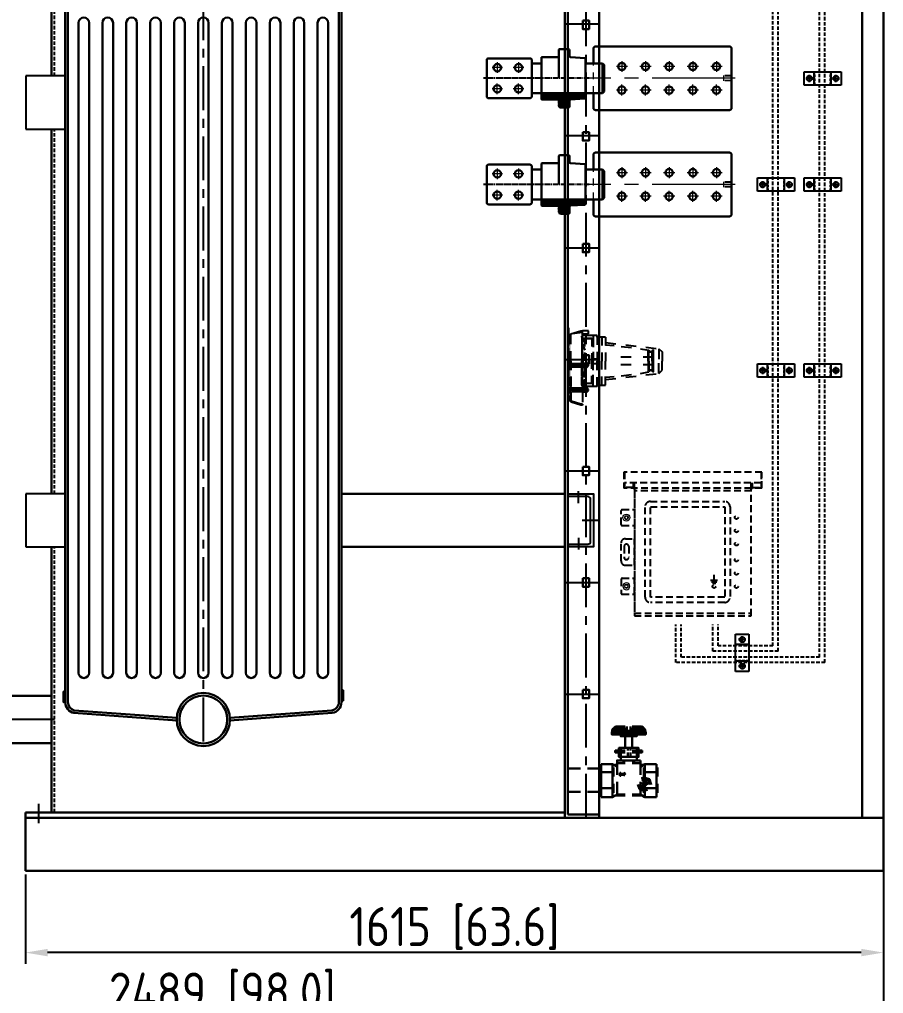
# Model space of a CAD drawing. Header units: millimetres. Extents: x 183355 to 194386, y -190559 to -183233.
# Drawn here: x 188390 to 190016, y -186230 to -184396 of the extents above; entities that cross this region are included whole.
import ezdxf

# ---------------------------------------------------------------- set-up
doc = ezdxf.new("R2010")
doc.units = ezdxf.units.MM
doc.header["$LTSCALE"] = 13
for name, pattern in [('CENTER', [50.8, 31.75, -6.35, 6.35, -6.35]), ('CENTER2', [1.125, 0.75, -0.125, 0.125, -0.125]), ('CENTERX2', [101.6, 63.5, -12.7, 12.7, -12.7]), ('DASHED', [0.75, 0.5, -0.25]), ('HIDDEN', [9.525, 6.35, -3.175]), ('点画线', [18, 12, -2, 2, -2]), ('虚线', [2, 1, -1])]:
    doc.linetypes.add(name, pattern=pattern)
for name, color, linetype in [('1', 4, 'Continuous'), ('3', 6, 'HIDDEN'), ('3中心线层', 1, 'CENTER'), ('4虚线层', 6, 'DASHED'), ('中心线', 1, 'CENTER2'), ('粗实线', 4, 'Continuous')]:
    doc.layers.add(name, color=color, linetype=linetype)
for name, color, linetype, lineweight in [('2细实线', 3, 'Continuous', 20), ('中心线层', 1, '点画线', 18), ('剖面线层', 4, 'Continuous', 18), ('实体', 7, 'Continuous', 20), ('标注、文本', 3, 'Continuous', 25), ('虚线层', 6, '虚线', 18)]:
    doc.layers.add(name, color=color, linetype=linetype, lineweight=lineweight)
doc.styles.get("Standard").update_dxf_attribs({"font": 'gbenor.shx', "bigfont": 'gbcbig.shx'})
doc.dimstyles.new('英寸 1-10', dxfattribs={"dimscale": 14, "dimtxt": 3.5, "dimasz": 2, "dimexe": 1.5, "dimexo": 0.5, "dimgap": 0.5, "dimtad": 1, "dimtoh": 1, "dimdec": 1, "dimdsep": 46, "dimtxsty": 'Standard', "dimcen": 2.5, "dimclrd": 3, "dimclre": 3, "dimclrt": 3, "dimadec": 0, "dimazin": 2, "dimtfac": 1, "dimtdec": 1, "dimtmove": 0, "dimatfit": 2, "dimfxl": 1, "dimarcsym": 0})

# ---------------------------------------------------------------- blocks, each defined once
blk = doc.blocks.new('A$C78C401C3')
at = {"layer": '剖面线层'}
h = blk.add_hatch(dxfattribs=at)
h.set_pattern_fill('无图案', color=256, angle=-45, style=0, pattern_type=0)
h.set_pattern_definition([(315, (-50.6011, 240.7014), (0.7071068, 0.7071068), [])])
edge = h.paths.add_edge_path(flags=0)
edge.add_line((108.7, 32), (132.8, 32))
edge.add_line((132.8, 32), (191.7, 32))
edge.add_line((191.7, 32), (191.7, 23.9))
edge.add_arc((189.7, 23.9), 2, -86.1859, 0, ccw=False)
edge.add_line((189.9, 21.9), (162.7, 20.1))
edge.add_arc((162.7, 19.1), 1, 93.8141, 180)
edge.add_line((161.7, 19.1), (161.7, 6))
edge.add_arc((160.7, 6), 1, -90, 0, ccw=False)
edge.add_line((160.7, 5), (142.7, 5))
edge.add_arc((142.7, 6), 1, 180, 270, ccw=False)
edge.add_line((141.7, 6), (141.7, 9.8))
edge.add_line((141.7, 9.8), (140.6, 10.4))
edge.add_line((140.6, 10.4), (141.7, 11.2))
edge.add_line((141.7, 11.2), (141.7, 12.5))
edge.add_line((141.7, 12.5), (140.6, 13.2))
edge.add_line((140.6, 13.2), (141.7, 13.9))
edge.add_line((141.7, 13.9), (141.7, 15))
edge.add_line((141.7, 15), (140.5, 15.9))
edge.add_line((140.5, 15.9), (141.7, 16.7))
edge.add_line((141.7, 16.7), (141.7, 18.6))
edge.add_line((141.7, 18.6), (141.7, 19))
edge.add_arc((140.7, 19), 1, 0, 90)
edge.add_line((140.7, 20), (109.7, 20))
edge.add_arc((109.7, 21), 1, 180, 270, ccw=False)
edge.add_line((108.7, 21), (108.7, 32))
at = {"layer": '中心线'}
for p, q in [((106.2, 60), (0, 60)), ((95.2, 60), (28.3, 60)), ((198.9, 60), (106.2, 60))]:
    blk.add_line(p, q, dxfattribs=at)
at = {"layer": '中心线层'}
for p, q in [((260.2, 92.5), (260.2, 71.9)), ((304.7, 92.5), (304.7, 71.9)), ((349.2, 92.5), (349.2, 71.9)), ((393.7, 92.5), (393.7, 71.9)), ((438.2, 92.5), (438.2, 71.9)), ((35.8, 80), (15.8, 80)), ((25.8, 90), (25.8, 70)), ((75.8, 80), (55.8, 80)), ((65.8, 90), (65.8, 70)), ((271, 82.2), (249.8, 82.2)), ((315.5, 82.2), (294.3, 82.2)), ((360, 82.2), (338.8, 82.2)), ((404.5, 82.2), (383.3, 82.2)), ((449, 82.2), (427.8, 82.2)), ((473.4, 60), (198.9, 60)), ((35.8, 40), (15.8, 40)), ((25.8, 30), (25.8, 50)), ((75.8, 40), (55.8, 40)), ((65.8, 30), (65.8, 50)), ((271, 37.8), (249.8, 37.8)), ((260.2, 27.4), (260.2, 48.1)), ((315.5, 37.8), (294.3, 37.8)), ((304.7, 27.4), (304.7, 48.1)), ((360, 37.7), (338.8, 37.7)), ((349.2, 27.4), (349.2, 48.1)), ((404.5, 37.7), (383.3, 37.7)), ((393.7, 27.4), (393.7, 48.1)), ((449, 37.7), (427.8, 37.7)), ((438.2, 27.4), (438.2, 48.1))]:
    blk.add_line(p, q, dxfattribs=at)
at = {"layer": '粗实线', "lineweight": 30}
for p, q in [((141.7, 60), (141.7, 114)), ((159.7, 115), (142.7, 115)), ((161.7, 101.9), (161.7, 113)), ((206.7, 88), (206.7, 116)), ((210.7, 120), (462.7, 120)), ((466.7, 116), (466.7, 4)), ((5.8, 26.5), (5.8, 93.5)), ((9.8, 97.5), (86.8, 97.5)), ((90.8, 93.5), (90.8, 26.5)), ((108.7, 21), (108.7, 99)), ((141.7, 100), (109.7, 100)), ((190.8, 98.1), (163.6, 99.9)), ((191.7, 23.9), (191.7, 97.1)), ((108.7, 88), (90.8, 88)), ((223.7, 88), (191.7, 88)), ((223.7, 88), (226.7, 85)), ((223.7, 88), (223.7, 32)), ((226.7, 35), (226.7, 85)), ((86.8, 22.5), (9.8, 22.5)), ((108.7, 32), (90.8, 32)), ((223.7, 32), (99.7, 32)), ((140.7, 20), (109.7, 20)), ((141.7, 18.6), (141.7, 19)), ((141.7, 16.7), (141.7, 18.6)), ((189.9, 21.9), (163.6, 20.1)), ((206.7, 4), (206.7, 32)), ((223.7, 32), (226.7, 35)), ((141.8, 16.7), (140.5, 15.9)), ((140.5, 15.9), (141.8, 15)), ((141.7, 13.9), (140.6, 13.2)), ((140.6, 13.2), (141.7, 12.5)), ((141.7, 11.2), (140.6, 10.4)), ((140.6, 10.4), (141.7, 9.8)), ((141.7, 13.9), (141.7, 15)), ((141.7, 11.2), (141.7, 12.5)), ((141.7, 8), (141.7, 9.8)), ((159.7, 5), (144.7, 5)), ((161.7, 7), (161.7, 18.1)), ((462.7, 0), (210.7, 0))]:
    blk.add_line(p, q, dxfattribs=at)
for centre in [(25.8, 80), (65.8, 80), (260.2, 82.2), (304.7, 82.2), (349.2, 82.2), (393.7, 82.2), (438.2, 82.2), (25.8, 40), (65.8, 40), (260.2, 37.8), (304.7, 37.8), (349.2, 37.7), (393.7, 37.7), (438.2, 37.7)]:
    blk.add_circle(centre, 7, dxfattribs=at)
for centre, radius, start, end in [((142.7, 114), 1, 90, 180), ((159.7, 113), 2, 360, 90), ((210.7, 116), 4, 90, 180), ((462.7, 116), 4, 0, 90), ((9.8, 93.5), 4, 90, 180), ((86.8, 93.5), 4, 0, 90), ((109.7, 99), 1, 90, 180), ((163.7, 101.9), 2, 180, 266.1859), ((190.7, 97.1), 1, 0, 86.1859), ((9.8, 26.5), 4, 180, 270), ((86.8, 26.5), 4, 270, 360), ((109.7, 21), 1, 180, 270), ((140.7, 19), 1, 0, 90), ((163.7, 18.1), 2, 93.8141, 180), ((189.7, 23.9), 2, 273.8141, 0), ((144.7, 8), 3, 180, 270), ((159.7, 7), 2, 270, 360), ((210.7, 4), 4, 180, 270), ((462.7, 4), 4, 270, 0)]:
    blk.add_arc(centre, radius, start, end, dxfattribs=at)
at = {"layer": '虚线层'}
for p, q in [((206.7, 32), (206.7, 88)), ((466.7, 65), (451.7, 65)), ((451.7, 65), (451.7, 54.9)), ((466.7, 64), (451.7, 64)), ((466.7, 55.9), (451.7, 55.9)), ((466.7, 54.9), (451.7, 54.9))]:
    blk.add_line(p, q, dxfattribs=at)
blk = doc.blocks.new('A$C4C206FB1')
at = {"layer": '标注、文本', "color": 4, "lineweight": 30}
for points in [[(58.5, 85.6), (56.4, 84.5), (54.2, 82.4)], [(58.5, 84.5), (56.4, 83.4), (55.3, 82.4)], [(58.5, 83.4), (57.4, 82.4), (56.4, 81.3)], [(68.3, 85.6), (65, 85.6), (61.8, 83.4), (60.7, 80.2)], [(65, 83.4), (63.9, 82.4), (62.9, 80.2)], [(67.2, 80.2), (67.2, 82.4), (67.2, 83.4), (66.1, 83.4)], [(69.4, 80.2), (68.3, 84.5), (68.3, 85.6)], [(78, 80.2), (79.1, 84.5), (80.2, 85.6)], [(78, 85.6), (88.9, 85.6)], [(81.3, 83.4), (80.2, 82.4)], [(86.7, 80.2), (85.6, 83.4), (82.4, 85.6)], [(84.5, 80.2), (83.4, 82.4), (82.4, 83.4)], [(93.2, 82.4), (91, 84.5), (88.9, 85.6)], [(92.1, 82.4), (91, 83.4), (88.9, 84.5)], [(91, 81.3), (89.9, 82.4), (88.9, 83.4)], [(69.4, 75.9), (53.1, 75.9), (53.1, 78)], [(69.4, 75.9), (53.1, 75.9), (53.1, 78), (60.7, 78)], [(58.5, 82.4), (57.4, 82.4), (56.4, 81.3)], [(65, 82.4), (63.9, 82.4), (62.9, 80.2)], [(62.9, 75.9), (62.9, 80.2), (62.9, 78)], [(62.9, 78), (84.5, 78)], [(67.2, 82.4), (66.1, 82.4)], [(67.2, 82.4), (67.2, 80.2)], [(94.3, 78), (94.3, 75.9), (78, 75.9)], [(86.7, 78), (94.3, 78), (94.3, 75.9), (78, 75.9)], [(80.2, 80.2), (81.3, 82.4)], [(84.5, 80.2), (83.4, 82.4), (82.4, 82.4)], [(84.5, 75.9), (84.5, 80.2), (84.5, 78)], [(91, 81.3), (89.9, 82.4), (88.9, 82.4)], [(61.8, 56.4), (61.8, 59.6), (85.6, 59.6), (85.6, 56.4)], [(69.4, 55.3), (57.4, 55.3), (57.4, 56.4), (69.4, 56.4)], [(69.4, 54.2), (57.4, 54.2), (57.4, 55.3), (69.4, 55.3)], [(85.6, 54.2), (85.6, 48.8), (61.8, 48.8), (61.8, 54.2)], [(89.9, 56.4), (89.9, 55.3), (78, 55.3)], [(78, 56.4), (89.9, 56.4)], [(89.9, 55.3), (89.9, 54.2), (78, 54.2)], [(78, 55.3), (89.9, 55.3)], [(39, 24.9), (39, 35.8)], [(40.1, 40.1), (40.1, 30.3), (40.1, 10.8), (40.1, 0)], [(54.2, 40.1), (54.2, 30.3), (54.2, 10.8), (54.2, 0)], [(69.4, 41.2), (59.6, 41.2), (59.6, 44.4), (69.4, 44.4)], [(59.6, 41.2), (59.6, 27.1)], [(87.8, 44.4), (87.8, 41.2), (78, 41.2)], [(78, 44.4), (87.8, 44.4)], [(87.8, 41.2), (87.8, 27.1)], [(107.3, 40.1), (107.3, 30.3), (93.2, 30.3)], [(93.2, 40.1), (93.2, 30.3), (93.2, 10.8), (93.2, 0)], [(107.3, 40.1), (107.3, 30.3), (107.3, 10.8), (107.3, 0)], [(108.4, 24.9), (108.4, 35.8)], [(0, 34.7), (15.2, 34.7)], [(23.8, 34.7), (39, 34.7)], [(62.9, 29.3), (63.9, 29.3), (63.9, 28.2)], [(62.9, 29.3), (62.9, 28.2)], [(62.9, 26), (63.9, 26), (63.9, 27.1)], [(67.2, 26), (67.2, 27.1), (63.9, 27.1)], [(67.2, 29.3), (69.4, 28.2), (67.2, 26)], [(67.2, 29.3), (67.2, 28.2)], [(100.8, 15.2), (98.6, 21.7), (92.1, 23.8), (88.9, 22.8)], [(55.3, 16.3), (55.3, 5.4)], [(59.6, 18.4), (59.6, 3.3)], [(84.5, 15.2), (86.7, 9.8), (92.1, 7.6), (96.5, 8.7)], [(85.6, 15.2), (87.8, 10.8), (92.1, 8.7), (95.4, 9.8)], [(87.8, 18.4), (87.8, 3.3), (93.2, 0)], [(87.8, 15.2), (88.9, 11.9), (92.1, 10.8), (94.3, 11.9)], [(99.7, 15.2), (97.5, 20.6), (92.1, 22.8), (88.9, 21.7)], [(97.5, 15.2), (95.4, 18.4), (92.1, 20.6), (89.9, 19.5)], [(92.1, 16.3), (92.1, 5.4)], [(99.7, 15.2), (99.7, 16.3)], [(100.8, 15.2), (100.8, 16.3)], [(0, 6.5), (15.2, 6.5)], [(23.8, 6.5), (39, 6.5)], [(56.4, 2.2), (69.4, 2.2)], [(58.5, 3.3), (69.4, 3.3)], [(78, 3.3), (87.8, 3.3)], [(78, 3.3), (88.9, 3.3)], [(78, 2.2), (91, 2.2)], [(107.3, 10.8), (93.2, 10.8)]]:
    blk.add_lwpolyline(points, dxfattribs=at)
for points in [[(83.4, 75.9), (83.4, 73.7), (63.9, 73.7), (63.9, 75.9)], [(78, 73.7), (78, 59.6), (69.4, 59.6), (69.4, 73.7)], [(83.4, 48.8), (83.4, 44.4), (63.9, 44.4), (63.9, 48.8)], [(94.3, 15.2), (94.3, 17.3), (92.1, 17.3), (91, 17.3), (89.9, 15.2), (91, 14.1), (92.1, 14.1), (94.3, 14.1)], [(93.2, 15.2), (93.2, 16.3), (92.1, 16.3), (92.1, 15.2)]]:
    blk.add_lwpolyline(points, close=True, dxfattribs=at)
for points in [[(58.5, 85.6), (58.5, 85.6), (69.4, 85.6), (69.4, 85.6)], [(58.5, 84.5), (58.5, 84.5), (63.9, 84.5), (63.9, 84.5)], [(58.5, 83.4), (58.5, 83.4), (61.8, 83.4), (61.8, 83.4)], [(65, 83.4), (65, 83.4), (66.1, 83.4), (66.1, 83.4)], [(71.5, 85.6), (71.5, 85.6), (71.5, 75.9), (71.5, 75.9)], [(75.9, 85.6), (75.9, 85.6), (75.9, 75.9), (75.9, 75.9)], [(79.1, 84.5), (79.1, 84.5), (79.1, 85.6), (79.1, 85.6)], [(82.4, 85.6), (82.4, 85.6), (80.2, 85.6), (80.2, 85.6)], [(82.4, 83.4), (82.4, 83.4), (81.3, 83.4), (81.3, 83.4)], [(88.9, 84.5), (88.9, 84.5), (83.4, 84.5), (83.4, 84.5)], [(88.9, 83.4), (88.9, 83.4), (85.6, 83.4), (85.6, 83.4)], [(53.1, 78), (53.1, 78), (54.2, 82.4), (54.2, 82.4)], [(53.1, 78), (53.1, 78), (55.3, 82.4), (55.3, 82.4)], [(55.3, 78), (55.3, 78), (56.4, 81.3), (56.4, 81.3)], [(55.3, 78), (55.3, 78), (56.4, 81.3), (56.4, 81.3)], [(60.7, 78), (60.7, 78), (55.3, 78), (55.3, 78)], [(56.4, 80.2), (56.4, 80.2), (60.7, 80.2), (60.7, 80.2)], [(58.5, 82.4), (58.5, 82.4), (61.8, 82.4), (61.8, 82.4)], [(60.7, 80.2), (60.7, 80.2), (60.7, 75.9), (60.7, 75.9)], [(60.7, 78), (60.7, 78), (62.9, 78), (62.9, 78)], [(62.9, 80.2), (62.9, 80.2), (84.5, 80.2), (84.5, 80.2)], [(84.5, 78), (84.5, 78), (62.9, 78), (62.9, 78)], [(65, 82.4), (65, 82.4), (66.1, 82.4), (66.1, 82.4)], [(80.2, 82.4), (80.2, 82.4), (80.2, 80.2), (80.2, 80.2)], [(82.4, 82.4), (82.4, 82.4), (81.3, 82.4), (81.3, 82.4)], [(88.9, 82.4), (88.9, 82.4), (85.6, 82.4), (85.6, 82.4)], [(86.7, 80.2), (86.7, 80.2), (91, 80.2), (91, 80.2)], [(91, 80.2), (91, 80.2), (86.7, 80.2), (86.7, 80.2)], [(86.7, 80.2), (86.7, 80.2), (86.7, 75.9), (86.7, 75.9)], [(94.3, 78), (94.3, 78), (86.7, 78), (86.7, 78)], [(86.7, 78), (86.7, 78), (92.1, 78), (92.1, 78)], [(92.1, 78), (92.1, 78), (91, 81.3), (91, 81.3)], [(92.1, 78), (92.1, 78), (91, 81.3), (91, 81.3)], [(94.3, 78), (94.3, 78), (92.1, 82.4), (92.1, 82.4)], [(94.3, 78), (94.3, 78), (93.2, 82.4), (93.2, 82.4)], [(94.3, 75.9), (94.3, 75.9), (94.3, 78), (94.3, 78)], [(63.9, 59.6), (63.9, 59.6), (63.9, 56.4), (63.9, 56.4)], [(72.6, 59.6), (72.6, 59.6), (72.6, 56.4), (72.6, 56.4)], [(75.9, 59.6), (75.9, 59.6), (75.9, 56.4), (75.9, 56.4)], [(83.4, 59.6), (83.4, 59.6), (83.4, 56.4), (83.4, 56.4)], [(63.9, 54.2), (63.9, 54.2), (63.9, 48.8), (63.9, 48.8)], [(72.6, 54.2), (72.6, 54.2), (72.6, 48.8), (72.6, 48.8)], [(75.9, 54.2), (75.9, 54.2), (75.9, 48.8), (75.9, 48.8)], [(83.4, 54.2), (83.4, 54.2), (83.4, 48.8), (83.4, 48.8)], [(40.1, 40.1), (40.1, 40.1), (46.6, 40.1), (46.6, 40.1)], [(40.1, 30.3), (40.1, 30.3), (40.1, 40.1), (40.1, 40.1)], [(46.6, 40.1), (46.6, 40.1), (54.2, 40.1), (54.2, 40.1)], [(54.2, 40.1), (54.2, 40.1), (59.6, 36.8), (59.6, 36.8)], [(55.3, 35.8), (55.3, 35.8), (55.3, 24.9), (55.3, 24.9)], [(56.4, 39), (56.4, 39), (59.6, 39), (59.6, 39)], [(58.5, 37.9), (58.5, 37.9), (59.6, 37.9), (59.6, 37.9)], [(67.2, 44.4), (67.2, 44.4), (67.2, 41.2), (67.2, 41.2)], [(68.3, 44.4), (68.3, 44.4), (68.3, 41.2), (68.3, 41.2)], [(79.1, 44.4), (79.1, 44.4), (79.1, 41.2), (79.1, 41.2)], [(80.2, 44.4), (80.2, 44.4), (80.2, 41.2), (80.2, 41.2)], [(93.2, 40.1), (93.2, 40.1), (87.8, 36.8), (87.8, 36.8)], [(87.8, 39), (87.8, 39), (91, 39), (91, 39)], [(87.8, 37.9), (87.8, 37.9), (88.9, 37.9), (88.9, 37.9)], [(92.1, 35.8), (92.1, 35.8), (92.1, 24.9), (92.1, 24.9)], [(107.3, 40.1), (107.3, 40.1), (93.2, 40.1), (93.2, 40.1)], [(40.1, 30.3), (40.1, 30.3), (46.6, 30.3), (46.6, 30.3)], [(46.6, 30.3), (46.6, 30.3), (54.2, 30.3), (54.2, 30.3)], [(62.9, 26), (62.9, 26), (62.9, 28.2), (62.9, 28.2)], [(63.9, 28.2), (63.9, 28.2), (67.2, 28.2), (67.2, 28.2)], [(39, 5.4), (39, 5.4), (39, 16.3), (39, 16.3)], [(97.5, 15.2), (97.5, 15.2), (97.5, 16.3), (97.5, 16.3)], [(108.4, 5.4), (108.4, 5.4), (108.4, 16.3), (108.4, 16.3)], [(40.1, 10.8), (40.1, 10.8), (46.6, 10.8), (46.6, 10.8)], [(46.6, 10.8), (46.6, 10.8), (54.2, 10.8), (54.2, 10.8)], [(54.2, 0), (54.2, 0), (59.6, 3.3), (59.6, 3.3)], [(59.6, 3.3), (59.6, 3.3), (69.4, 3.3), (69.4, 3.3)], [(45.5, 0), (45.5, 0), (40.1, 0), (40.1, 0)], [(54.2, 0), (54.2, 0), (45.5, 0), (45.5, 0)], [(93.2, 0), (93.2, 0), (107.3, 0), (107.3, 0)]]:
    blk.add_open_spline(points, degree=3, dxfattribs=at)
blk = doc.blocks.new('A$C732158F3')
at = {"layer": '4虚线层', "ltscale": 3}
h = blk.add_hatch(color=256, dxfattribs=at)
h.dxf.hatch_style = 2
h.paths.add_polyline_path([(7.3, 129.5), (7.3, 82.9), (11.6, 82.9)])
h = blk.add_hatch(color=256, dxfattribs=at)
h.dxf.hatch_style = 2
h.paths.add_polyline_path([(7.3, 129.5), (11.6, 129.5), (11.6, 82.9)])
h = blk.add_hatch(color=256, dxfattribs=at)
h.dxf.hatch_style = 2
h.paths.add_polyline_path([(7.3, 82.9), (7.3, 43.6), (11.6, 43.6)])
h = blk.add_hatch(color=256, dxfattribs=at)
h.dxf.hatch_style = 2
h.paths.add_polyline_path([(7.3, 82.9), (11.6, 82.9), (11.6, 43.6)])
h = blk.add_hatch(color=256, dxfattribs=at)
h.dxf.hatch_style = 2
h.paths.add_polyline_path([(7.3, 43.6), (7.3, 36.4), (11.6, 36.4)])
h = blk.add_hatch(color=256, dxfattribs=at)
h.dxf.hatch_style = 2
h.paths.add_polyline_path([(7.3, 43.6), (11.6, 43.6), (11.6, 36.4)])
for points in [[(7.3, 129.5), (7.3, 112)], [(11.6, 133.9), (30.6, 139.7), (33.5, 139.7)], [(11.6, 114.9), (11.6, 133.9)], [(61.1, 130.9), (53.8, 130.9), (34.9, 130.9), (32, 129.5), (32, 128), (32, 125.1), (34.9, 125.1)], [(33.5, 133.9), (45.1, 133.9), (45.1, 139.7), (33.5, 139.7)], [(33.5, 120.8), (33.5, 139.7)], [(77.1, 128), (61.1, 128), (61.1, 130.9)], [(61.1, 130.9), (61.1, 113.5)], [(5.8, 122.2), (5.8, 109.1)], [(7.3, 109.1), (7.3, 122.2)], [(53.8, 122.2), (53.8, 123.7), (50.9, 125.1), (33.5, 125.1)], [(53.8, 122.2), (53.8, 123.7), (50.9, 125.1), (33.5, 125.1)], [(37.8, 110.6), (37.8, 125.1)], [(50.9, 125.1), (50.9, 110.6)], [(50.9, 125.1), (50.9, 110.6)], [(53.8, 122.2), (53.8, 109.1)], [(53.8, 122.2), (53.8, 109.1)], [(75.7, 117.8), (77.1, 117.8)], [(77.1, 128), (77.1, 112)], [(5.8, 96), (5.8, 82.9)], [(7.3, 100.4), (7.3, 82.9)], [(32, 98.9), (32, 82.9)], [(33.5, 88.8), (33.5, 107.7)], [(37.8, 84.4), (37.8, 98.9)], [(50.9, 97.5), (50.9, 82.9)], [(50.9, 97.5), (50.9, 82.9)], [(53.8, 100.4), (53.8, 82.9)], [(53.8, 96), (53.8, 82.9)], [(53.8, 96), (53.8, 82.9)], [(61.1, 100.4), (61.1, 82.9)], [(69.8, 98.9), (69.8, 82.9)], [(77.1, 98.9), (77.1, 82.9)], [(142.6, 106.2), (158.6, 103.3)], [(152.8, 109.1), (177.5, 106.2)], [(158.6, 103.3), (160, 100.4), (161.5, 100.4), (163, 100.4), (164.4, 101.8)], [(165.9, 103.3), (164.4, 101.8)], [(167.3, 101.8), (167.3, 103.3), (165.9, 103.3)], [(177.5, 106.2), (183.3, 100.4), (183.3, 82.9)], [(5.8, 69.8), (5.8, 82.9)], [(7.3, 65.5), (7.3, 82.9)], [(11.6, 65.5), (11.6, 82.9)], [(11.6, 81.5), (11.6, 80), (13.1, 78.6), (33.5, 78.6)], [(11.6, 78.6), (11.6, 77.1), (13.1, 75.7)], [(11.6, 75.7), (11.6, 74.2), (13.1, 72.7)], [(32, 66.9), (32, 82.9)], [(33.5, 88.8), (33.5, 87.3), (34.9, 85.8)], [(42.2, 72.7), (42.2, 74.2), (42.2, 75.7), (39.3, 75.7), (33.5, 75.7)], [(33.5, 75.7), (33.5, 72.7)], [(34.9, 85.8), (39.3, 84.4), (42.2, 78.6)], [(45.1, 77.1), (43.6, 78.6), (42.2, 78.6)], [(42.2, 71.3), (43.6, 72.7), (45.1, 74.2)], [(50.9, 68.4), (50.9, 82.9)], [(53.8, 65.5), (53.8, 82.9)], [(53.8, 69.8), (53.8, 82.9)], [(61.1, 65.5), (61.1, 82.9)], [(69.8, 66.9), (69.8, 82.9)], [(77.1, 66.9), (77.1, 82.9)], [(125.1, 90.2), (97.5, 90.2)], [(125.1, 75.7), (97.5, 75.7)], [(167.3, 90.2), (138.2, 90.2)], [(167.3, 75.7), (138.2, 75.7)], [(165.9, 62.6), (167.3, 62.6), (167.3, 64), (167.3, 82.9)], [(177.5, 59.7), (183.3, 65.5), (183.3, 82.9)], [(7.3, 56.7), (7.3, 43.6)], [(13.1, 71.3), (11.6, 71.3), (11.6, 69.8)], [(37.8, 71.3), (37.8, 40.7), (33.5, 40.7), (36.4, 40.7)], [(50.9, 40.7), (33.5, 40.7), (33.5, 71.3)], [(50.9, 40.7), (50.9, 55.3)], [(53.8, 43.6), (53.8, 56.7)], [(142.6, 59.7), (158.6, 62.6)], [(152.8, 56.7), (177.5, 59.7)], [(164.4, 64), (163, 65.5), (161.5, 65.5), (160, 65.5), (158.6, 62.6)], [(165.9, 62.6), (164.4, 64)], [(165.9, 62.6), (165.9, 64)], [(7.3, 36.4), (7.3, 53.8)], [(11.6, 53.8), (11.6, 36.4)], [(53.8, 40.7), (34.9, 40.7), (32, 40.7), (32, 37.8)], [(32, 37.8), (32, 36.4), (34.9, 34.9)], [(33.5, 40.7), (33.5, 39.3), (34.9, 39.3)], [(34.9, 39.3), (39.3, 37.8), (42.2, 32)], [(50.9, 40.7), (53.8, 42.2), (53.8, 43.6)], [(61.1, 34.9), (61.1, 52.4)], [(69.8, 37.8), (69.8, 53.8)], [(77.1, 37.8), (77.1, 53.8)], [(11.6, 21.8), (11.6, 32)], [(11.6, 32), (11.6, 29.1), (13.1, 29.1)], [(11.6, 29.1), (11.6, 27.6), (13.1, 26.2)], [(13.1, 24.7), (11.6, 24.7), (11.6, 21.8), (11.6, 5.8)], [(42.2, 26.2), (42.2, 27.6), (39.3, 29.1), (33.5, 29.1)], [(61.1, 34.9), (53.8, 34.9), (34.9, 34.9)], [(45.1, 29.1), (43.6, 30.6), (42.2, 32)], [(42.2, 24.7), (43.6, 26.2), (45.1, 27.6)], [(11.6, 16), (8.7, 16), (8.7, 8.7), (11.6, 8.7)], [(33.5, 1.5), (30.6, 1.5), (11.6, 7.3)], [(33.5, 1.5), (33.5, 0), (30.6, 0), (11.6, 5.8)]]:
    blk.add_lwpolyline(points, dxfattribs=at)
blk.add_lwpolyline([(11.6, 34.9), (11.6, 32)], close=True, dxfattribs=at)
for points in [[(0, 145.5), (0, 145.5), (0, 120.8), (0, 120.8)], [(7.3, 145.5), (7.3, 145.5), (7.3, 120.8), (7.3, 120.8)], [(11.6, 129.5), (11.6, 129.5), (7.3, 129.5), (7.3, 129.5)], [(33.5, 136.8), (33.5, 136.8), (11.6, 133.9), (11.6, 133.9)], [(32, 128), (32, 128), (32, 129.5), (32, 129.5)], [(53.8, 130.9), (53.8, 130.9), (53.8, 113.5), (53.8, 113.5)], [(7.3, 122.2), (7.3, 122.2), (5.8, 122.2), (5.8, 122.2)], [(32, 128), (32, 128), (32, 112), (32, 112)], [(32, 112), (32, 112), (32, 82.9), (32, 82.9)], [(37.8, 117.8), (37.8, 117.8), (33.5, 125.1), (33.5, 125.1)], [(33.5, 114.9), (33.5, 114.9), (37.8, 103.3), (37.8, 103.3)], [(34.9, 125.1), (34.9, 125.1), (53.8, 125.1), (53.8, 125.1)], [(37.8, 120.8), (37.8, 120.8), (36.4, 125.1), (36.4, 125.1)], [(69.8, 128), (69.8, 128), (69.8, 112), (69.8, 112)], [(77.1, 117.8), (77.1, 117.8), (103.3, 114.9), (103.3, 114.9)], [(77.1, 113.5), (77.1, 113.5), (93.1, 112), (93.1, 112)], [(106.2, 110.6), (106.2, 110.6), (130.9, 107.7), (130.9, 107.7)], [(114.9, 113.5), (114.9, 113.5), (139.7, 110.6), (139.7, 110.6)], [(0, 107.7), (0, 107.7), (0, 82.9), (0, 82.9)], [(7.3, 107.7), (7.3, 107.7), (7.3, 82.9), (7.3, 82.9)], [(7.3, 82.9), (7.3, 82.9), (7.3, 96), (7.3, 96)], [(11.6, 82.9), (11.6, 82.9), (11.6, 101.8), (11.6, 101.8)], [(157.1, 82.9), (157.1, 82.9), (157.1, 104.8), (157.1, 104.8)], [(158.6, 82.9), (158.6, 82.9), (158.6, 103.3), (158.6, 103.3)], [(164.4, 82.9), (164.4, 82.9), (164.4, 101.8), (164.4, 101.8)], [(167.3, 82.9), (167.3, 82.9), (167.3, 101.8), (167.3, 101.8)], [(177.5, 106.2), (177.5, 106.2), (177.5, 82.9), (177.5, 82.9)], [(7.3, 82.9), (7.3, 82.9), (7.3, 69.8), (7.3, 69.8)], [(11.6, 82.9), (11.6, 82.9), (11.6, 65.5), (11.6, 65.5)], [(33.5, 75.7), (33.5, 75.7), (13.1, 75.7), (13.1, 75.7)], [(32, 55.3), (32, 55.3), (32, 82.9), (32, 82.9)], [(42.2, 78.6), (42.2, 78.6), (33.5, 78.6), (33.5, 78.6)], [(33.5, 75.7), (33.5, 75.7), (33.5, 72.7), (33.5, 72.7)], [(45.1, 74.2), (45.1, 74.2), (45.1, 77.1), (45.1, 77.1)], [(53.8, 87.3), (53.8, 87.3), (61.1, 87.3), (61.1, 87.3)], [(53.8, 78.6), (53.8, 78.6), (61.1, 78.6), (61.1, 78.6)], [(157.1, 82.9), (157.1, 82.9), (157.1, 62.6), (157.1, 62.6)], [(158.6, 82.9), (158.6, 82.9), (158.6, 62.6), (158.6, 62.6)], [(164.4, 82.9), (164.4, 82.9), (164.4, 64), (164.4, 64)], [(177.5, 59.7), (177.5, 59.7), (177.5, 82.9), (177.5, 82.9)], [(0, 71.3), (0, 71.3), (0, 46.6), (0, 46.6)], [(5.8, 43.6), (5.8, 43.6), (5.8, 56.7), (5.8, 56.7)], [(7.3, 71.3), (7.3, 71.3), (7.3, 46.6), (7.3, 46.6)], [(33.5, 72.7), (33.5, 72.7), (13.1, 72.7), (13.1, 72.7)], [(33.5, 71.3), (33.5, 71.3), (13.1, 71.3), (13.1, 71.3)], [(33.5, 72.7), (33.5, 72.7), (42.2, 72.7), (42.2, 72.7)], [(33.5, 71.3), (33.5, 71.3), (42.2, 71.3), (42.2, 71.3)], [(33.5, 71.3), (33.5, 71.3), (33.5, 40.7), (33.5, 40.7)], [(33.5, 50.9), (33.5, 50.9), (37.8, 62.6), (37.8, 62.6)], [(37.8, 56.7), (37.8, 56.7), (37.8, 58.2), (37.8, 58.2)], [(106.2, 55.3), (106.2, 55.3), (130.9, 58.2), (130.9, 58.2)], [(114.9, 52.4), (114.9, 52.4), (139.7, 55.3), (139.7, 55.3)], [(7.3, 43.6), (7.3, 43.6), (5.8, 43.6), (5.8, 43.6)], [(11.6, 34.9), (11.6, 34.9), (11.6, 52.4), (11.6, 52.4)], [(32, 37.8), (32, 37.8), (32, 53.8), (32, 53.8)], [(37.8, 48), (37.8, 48), (33.5, 40.7), (33.5, 40.7)], [(37.8, 45.1), (37.8, 45.1), (36.4, 40.7), (36.4, 40.7)], [(53.8, 34.9), (53.8, 34.9), (53.8, 52.4), (53.8, 52.4)], [(61.1, 37.8), (61.1, 37.8), (77.1, 37.8), (77.1, 37.8)], [(77.1, 52.4), (77.1, 52.4), (93.1, 53.8), (93.1, 53.8)], [(77.1, 48), (77.1, 48), (103.3, 50.9), (103.3, 50.9)], [(0, 33.5), (0, 33.5), (0, 8.7), (0, 8.7)], [(11.6, 36.4), (11.6, 36.4), (7.3, 36.4), (7.3, 36.4)], [(7.3, 33.5), (7.3, 33.5), (7.3, 8.7), (7.3, 8.7)], [(11.6, 32), (11.6, 32), (13.1, 32), (13.1, 32)], [(33.5, 32), (33.5, 32), (13.1, 32), (13.1, 32)], [(33.5, 29.1), (33.5, 29.1), (13.1, 29.1), (13.1, 29.1)], [(33.5, 26.2), (33.5, 26.2), (13.1, 26.2), (13.1, 26.2)], [(33.5, 24.7), (33.5, 24.7), (13.1, 24.7), (13.1, 24.7)], [(42.2, 32), (42.2, 32), (33.5, 32), (33.5, 32)], [(33.5, 29.1), (33.5, 29.1), (33.5, 26.2), (33.5, 26.2)], [(33.5, 26.2), (33.5, 26.2), (42.2, 26.2), (42.2, 26.2)], [(33.5, 24.7), (33.5, 24.7), (42.2, 24.7), (42.2, 24.7)], [(33.5, 24.7), (33.5, 24.7), (33.5, 0), (33.5, 0)], [(45.1, 27.6), (45.1, 27.6), (45.1, 29.1), (45.1, 29.1)]]:
    blk.add_open_spline(points, degree=3, dxfattribs=at)
blk = doc.blocks.new('A$C29675728')
at = {"layer": '1', "color": 1, "linetype": 'CENTERX2', "lineweight": -3, "ltscale": 0.1}
for p, q in [((20, 87.8), (20, 110.3)), ((59.4, 55.2), (27.1, 55.2)), ((20, 22.6), (20, 0))]:
    blk.add_line(p, q, dxfattribs=at)
at = {"layer": '1'}
blk.add_lwpolyline([(0, 105.2), (0, 104.9, 0.414214), (5, 99.9), (37.7, 99.9, -0.414214), (42.7, 94.9), (42.7, 15.5, -0.414214), (37.7, 10.5), (5, 10.5, 0.414214), (0, 5.5), (0, 5.2), (48, 5.2), (48, 105.2)], format="xyb", close=True, dxfattribs=at)
blk = doc.blocks.new('A$C7FBB5A69')
at = {"layer": '1'}
for p, q in [((0, 0), (0, 70)), ((0, 70), (25, 70)), ((25, 70), (25, 0)), ((25, 51), (0, 51)), ((25, 19), (0, 19)), ((25, 0), (0, 0))]:
    blk.add_line(p, q, dxfattribs=at)
for centre in [(12.5, 60), (12.5, 10)]:
    blk.add_circle(centre, 5, dxfattribs=at)
at = {"layer": '3', "ltscale": 0.06}
for p, q in [((25, 50), (0, 50)), ((25, 20), (0, 20))]:
    blk.add_line(p, q, dxfattribs=at)
at = {"layer": '3中心线层'}
for p, q in [((19.3, 60), (5.7, 60)), ((12.5, 53.6), (12.5, 66.4)), ((19.3, 10), (5.7, 10)), ((12.5, 16.4), (12.5, 3.6))]:
    blk.add_line(p, q, dxfattribs=at)
blk = doc.blocks.new('*D89')
at = {"layer": '2细实线', "color": 3, "linetype": 'ByBlock', "lineweight": -2}
for p, q in [((188401.5, -186006), (188401.5, -186173.9)), ((190016.5, -186006), (190016.5, -186173.9)), ((189974.5, -186152.9), (188443.5, -186152.9))]:
    blk.add_line(p, q, dxfattribs=at)
at = {"layer": '2细实线', "color": 3, "linetype": 'ByBlock'}
for points in [[(188443.5, -186145.9), (188443.5, -186159.9), (188401.5, -186152.9)], [(189974.5, -186145.9), (189974.5, -186159.9), (190016.5, -186152.9)]]:
    blk.add_solid(points, dxfattribs=at)
at = {"layer": 'Defpoints', "color": 0, "linetype": 'ByBlock'}
for p in [(188401.5, -185999), (190016.5, -185999), (188401.5, -186152.9)]:
    blk.add_point(p, dxfattribs=at)
at = {"layer": '2细实线', "color": 3, "linetype": 'ByBlock', "insert": (189209, -186107.6), "char_height": 73.5, "attachment_point": 5}
blk.add_mtext('1615 [63.6]', dxfattribs=at)
blk = doc.blocks.new('*D107')
at = {"layer": '2细实线', "color": 3, "linetype": 'ByBlock', "lineweight": -2}
for p, q in [((187527.5, -185743.8), (187527.5, -186297.1)), ((190016.5, -185969.3), (190016.5, -186297.1)), ((189974.5, -186276.1), (187569.5, -186276.1))]:
    blk.add_line(p, q, dxfattribs=at)
at = {"layer": '2细实线', "color": 3, "linetype": 'ByBlock'}
for points in [[(187569.5, -186269.1), (187569.5, -186283.1), (187527.5, -186276.1)], [(189974.5, -186269.1), (189974.5, -186283.1), (190016.5, -186276.1)]]:
    blk.add_solid(points, dxfattribs=at)
at = {"layer": 'Defpoints', "color": 0, "linetype": 'ByBlock'}
for p in [(187527.5, -185736.8), (190016.5, -185962.3), (187527.5, -186276.1)]:
    blk.add_point(p, dxfattribs=at)
at = {"layer": '2细实线', "color": 3, "linetype": 'ByBlock', "insert": (188772, -186230.9), "char_height": 73.5, "attachment_point": 5}
blk.add_mtext('2489 [98.0]', dxfattribs=at)
blk = doc.blocks.new('A$C1F2818B8')
at = {"layer": '实体', "color": 7, "linetype": 'Continuous'}
blk.add_lwpolyline([(4.8, 9.5), (3, 6.5), (4.8, 3.5), (8.2, 3.5), (10, 6.5), (8.2, 9.5)], close=True, dxfattribs=at)
for radius in [6.5, 3.46]:
    blk.add_circle((6.5, 6.5), radius, dxfattribs=at)

msp = doc.modelspace()

# ---------------------------------------------------------------- linework, layer by layer
at = {"layer": '1', "color": 1, "linetype": 'CENTERX2', "lineweight": -3, "ltscale": 0.1}
for p, q in [((189457.072, -185898.969), (189457.072, -183928.971)), ((189457.072, -185898.969), (189457.072, -183928.971)), ((188736.491, -185755.254), (188736.491, -184191.736)), ((189416.491, -184403.973), (189481.491, -184403.973)), ((189416.491, -184613.973), (189481.491, -184613.973)), ((189416.491, -184825.973), (189481.491, -184825.973)), ((189416.491, -185035.973), (189481.491, -185035.973)), ((189416.491, -185245.973), (189481.491, -185245.973)), ((189416.491, -185455.973), (189481.491, -185455.973)), ((189416.491, -185665.973), (189481.491, -185665.973)), ((188456.491, -185713.969), (187527.491, -185713.969)), ((188426.491, -185872.74), (188426.491, -185909.411)), ((188426.491, -185872.74), (188426.491, -185909.411)), ((188426.491, -185872.74), (188426.491, -185909.411)), ((188426.491, -185872.74), (188426.491, -185909.411))]:
    msp.add_line(p, q, dxfattribs=at)
at = {"layer": '1'}
for p, q in [((188476.491, -184502.13), (188402.491, -184502.13)), ((188402.491, -184502.13), (188402.491, -184602.13)), ((188402.491, -184602.13), (188476.491, -184602.13)), ((188476.491, -185288.969), (188402.491, -185288.969)), ((188402.491, -185288.969), (188402.491, -185388.969)), ((188450.491, -185289.269), (188450.491, -185288.969)), ((188402.491, -185388.969), (188476.491, -185388.969))]:
    msp.add_line(p, q, dxfattribs=at)
at = {"layer": '4虚线层'}
for p, q in [((188456.491, -184502.13), (188456.491, -183993.969)), ((189906.162, -185606.548), (189906.162, -184148.969)), ((189896.162, -185596.548), (189896.162, -184158.969)), ((189416.491, -184188.969), (189416.491, -185888.969)), ((189416.491, -184188.969), (189416.491, -185890.969)), ((189416.491, -184278.969), (189416.491, -185890.969)), ((189416.491, -184308.969), (189416.491, -185890.969)), ((189808.397, -185575.269), (189808.397, -184308.969)), ((189818.397, -185585.269), (189818.397, -184298.969)), ((188456.491, -185288.969), (188456.491, -184602.13)), ((188456.491, -185888.969), (188456.491, -185388.969)), ((189625.49, -185606.548), (189625.49, -185534.99)), ((189635.49, -185596.548), (189635.49, -185534.99)), ((189695.481, -185585.269), (189695.481, -185534.99)), ((189705.481, -185575.269), (189705.481, -185534.99)), ((189808.397, -185575.269), (189705.481, -185575.269)), ((189896.162, -185596.548), (189635.49, -185596.548)), ((189818.397, -185585.269), (189695.481, -185585.269)), ((189906.162, -185606.548), (189625.49, -185606.548)), ((189311.491, -185888.969), (188401.491, -185888.969))]:
    msp.add_line(p, q, dxfattribs=at)
at = {"layer": '4虚线层', "ltscale": 2}
for p, q in [((189787.692, -185248.445), (189527.692, -185248.445)), ((189527.692, -185248.445), (189527.692, -185278.445)), ((189529.192, -185248.445), (189529.192, -185276.445)), ((189786.192, -185248.445), (189786.192, -185276.445)), ((189787.692, -185278.445), (189787.692, -185248.445)), ((189786.192, -185268.445), (189529.192, -185268.445)), ((189545.692, -185276.445), (189545.692, -185268.445)), ((189547.192, -185276.445), (189547.192, -185268.445)), ((189547.692, -185278.445), (189547.692, -185268.445)), ((189767.692, -185278.445), (189767.692, -185268.445)), ((189768.192, -185276.445), (189768.192, -185268.445)), ((189769.692, -185276.445), (189769.692, -185268.445)), ((189787.692, -185278.445), (189527.692, -185278.445)), ((189545.192, -185276.945), (189529.692, -185276.945)), ((189547.692, -185278.445), (189547.692, -185518.445)), ((189767.692, -185283.445), (189547.692, -185283.445)), ((189547.692, -185283.445), (189547.692, -185518.445)), ((189767.692, -185518.445), (189767.692, -185278.445)), ((189767.692, -185518.445), (189767.692, -185283.445)), ((189770.192, -185276.945), (189785.692, -185276.945)), ((189577.692, -185303.445), (189717.692, -185303.445)), ((189522.692, -185346.823), (189522.692, -185320.823)), ((189524.692, -185318.823), (189547.692, -185318.823)), ((189567.692, -185483.445), (189567.692, -185313.445)), ((189577.692, -185313.445), (189717.692, -185313.445)), ((189577.692, -185483.445), (189577.692, -185313.445)), ((189717.692, -185313.445), (189717.692, -185483.445)), ((189727.692, -185313.445), (189727.692, -185483.445)), ((189524.692, -185348.823), (189547.692, -185348.823)), ((189530.692, -185373.445), (189547.692, -185373.445)), ((189547.692, -185363.823), (189547.692, -185393.823)), ((189547.692, -185423.445), (189547.692, -185373.445)), ((189522.692, -185415.445), (189522.692, -185381.445)), ((189528.192, -185388.445), (189528.192, -185408.445)), ((189537.192, -185388.445), (189537.192, -185408.445)), ((189530.692, -185423.445), (189547.692, -185423.445)), ((189522.692, -185450.068), (189522.692, -185476.068)), ((189524.692, -185448.068), (189547.692, -185448.068)), ((189547.692, -185478.068), (189547.692, -185448.068)), ((189690.911, -185451.492), (189704.911, -185451.492)), ((189697.911, -185451.492), (189697.911, -185441.235)), ((189692.911, -185454.492), (189702.911, -185454.492)), ((189694.911, -185457.492), (189700.911, -185457.492)), ((189524.692, -185478.068), (189547.692, -185478.068)), ((189717.692, -185483.445), (189577.692, -185483.445)), ((189717.692, -185493.445), (189577.692, -185493.445)), ((189547.692, -185513.445), (189767.692, -185513.445)), ((189547.692, -185518.445), (189767.692, -185518.445))]:
    msp.add_line(p, q, dxfattribs=at)
for centre, radius in [((189739.692, -185333.445), 3.1), ((189739.692, -185358.445), 3.1), ((189739.692, -185383.445), 3.1), ((189739.692, -185413.445), 3.1), ((189739.692, -185438.445), 3.1), ((189697.692, -185463.445), 3), ((189739.692, -185463.445), 3.1)]:
    msp.add_circle(centre, radius, dxfattribs=at)
for centre, radius, start, end in [((189529.692, -185276.445), 0.5, 180, 270), ((189545.192, -185276.445), 0.5, 270, 0), ((189545.192, -185276.445), 2, 270, 0), ((189770.192, -185276.445), 2, 180, 270), ((189770.192, -185276.445), 0.5, 180, 270), ((189785.692, -185276.445), 0.5, 270, 0), ((189577.692, -185313.445), 10, 90, 180), ((189717.692, -185313.445), 10, 0, 90), ((189524.692, -185320.823), 2, 90, 180), ((189524.692, -185346.823), 2, 180, 270), ((189530.692, -185381.445), 8, 90, 180), ((189532.692, -185388.445), 4.5, 0, 180), ((189530.692, -185415.445), 8, 180, 270), ((189532.692, -185408.445), 4.5, 180, 0), ((189524.692, -185450.068), 2, 90, 180), ((189524.692, -185476.068), 2, 180, 270), ((189577.692, -185483.445), 10, 180, 270), ((189717.692, -185483.445), 10, 270, 0)]:
    msp.add_arc(centre, radius, start, end, dxfattribs=at)
at = {"layer": '标注、文本', "color": 4, "lineweight": 30}
for p, q in [((190016.491, -183898.971), (190016.491, -185998.969)), ((189416.491, -183928.971), (189416.491, -185898.969)), ((188476.491, -184346.539), (188476.491, -185681.398)), ((188481.491, -184346.539), (188481.491, -185681.398)), ((188991.491, -184346.539), (188991.491, -185681.398)), ((188996.491, -184346.539), (188996.491, -185681.398)), ((188501.491, -184402.068), (188501.491, -185625.87)), ((188521.491, -184402.068), (188521.491, -185625.87)), ((188546.491, -184402.068), (188546.491, -185625.87)), ((188566.491, -184402.068), (188566.491, -185625.87)), ((188591.491, -184402.068), (188591.491, -185625.87)), ((188611.491, -184402.068), (188611.491, -185625.87)), ((188636.491, -184402.068), (188636.491, -185625.87)), ((188656.491, -184402.068), (188656.491, -185625.87)), ((188681.491, -184402.068), (188681.491, -185625.87)), ((188701.491, -184402.068), (188701.491, -185625.87)), ((188726.491, -184402.068), (188726.491, -185625.87)), ((188746.491, -184402.068), (188746.491, -185625.87)), ((188771.491, -184402.068), (188771.491, -185625.87)), ((188791.491, -184402.068), (188791.491, -185625.87)), ((188816.491, -184402.068), (188816.491, -185625.87)), ((188836.491, -184402.068), (188836.491, -185625.87)), ((188861.491, -184402.068), (188861.491, -185625.87)), ((188881.491, -184402.068), (188881.491, -185625.87)), ((188906.491, -184402.068), (188906.491, -185625.87)), ((188926.491, -184402.068), (188926.491, -185625.87)), ((188951.491, -184402.068), (188951.491, -185625.87)), ((188971.491, -184402.068), (188971.491, -185625.87)), ((189416.491, -185288.969), (188996.491, -185288.969)), ((189416.491, -185388.969), (188996.491, -185388.969)), ((188492.711, -185701.69), (188686.524, -185715.79)), ((188493.587, -185696.747), (188686.595, -185710.748)), ((188978.462, -185696.814), (188786.387, -185710.748)), ((188979.102, -185701.711), (188786.458, -185715.799)), ((189416.491, -185888.969), (188401.491, -185888.969)), ((188401.491, -185898.969), (188401.491, -185888.969)), ((189416.491, -185898.969), (188401.491, -185898.969)), ((188401.491, -185998.969), (188401.491, -185898.969)), ((189481.491, -185898.969), (190016.5, -185898.969)), ((190016.491, -185998.969), (188401.491, -185998.969))]:
    msp.add_line(p, q, dxfattribs=at)
for points in [[(188476.491, -185681.43), (188473.491, -185681.43), (188473.491, -185661.43), (188476.491, -185661.43)], [(188999.491, -185678.885), (188996.491, -185678.885), (188996.491, -185658.885), (188999.491, -185658.885)]]:
    msp.add_lwpolyline(points, close=True, dxfattribs=at)
for radius in [50, 45, 45, 45]:
    msp.add_circle((188736.491, -185713.969), radius, dxfattribs=at)
for centre, radius, start, end in [((188511.491, -184402.068), 10, 0, 180), ((188556.491, -184402.068), 10, 0, 180), ((188601.491, -184402.068), 10, 0, 180), ((188646.491, -184402.068), 10, 0, 180), ((188691.491, -184402.068), 10, 0, 180), ((188736.491, -184402.068), 10, 0, 180), ((188781.491, -184402.068), 10, 0, 180), ((188826.491, -184402.068), 10, 0, 180), ((188871.491, -184402.068), 10, 0, 180), ((188916.491, -184402.068), 10, 0, 180), ((188961.491, -184402.068), 10, 0, 180), ((188511.491, -185625.87), 10, 180, 0), ((188556.491, -185625.87), 10, 180, 0), ((188601.491, -185625.87), 10, 180, 0), ((188646.491, -185625.87), 10, 180, 0), ((188691.491, -185625.87), 10, 180, 0), ((188736.491, -185625.87), 10, 180, 0), ((188781.491, -185625.87), 10, 180, 0), ((188826.491, -185625.87), 10, 180, 0), ((188871.491, -185625.87), 10, 180, 0), ((188916.491, -185625.87), 10, 180, 0), ((188961.491, -185625.87), 10, 180, 0), ((188498.01, -185680.826), 21.526, 181.523408, 255.749593), ((188497.997, -185680.831), 16.516, 181.969598, 254.513044), ((188975.345, -185680.966), 16.152, 281.127474, 358.467606), ((188975.493, -185681.022), 21.001, 279.894966, 358.973708)]:
    msp.add_arc(centre, radius, start, end, dxfattribs=at)
at = {"layer": '粗实线', "lineweight": 30}
for p, q in [((189422.491, -183928.971), (189422.491, -185892.969)), ((189481.491, -185898.969), (189481.491, -183928.971)), ((189976.491, -185898.969), (189976.491, -183928.971)), ((188450.491, -184502.13), (188450.491, -183993.969)), ((188450.491, -185288.969), (188450.491, -184602.13)), ((188450.491, -185888.969), (188450.491, -185388.969)), ((189422.491, -185892.969), (189481.491, -185892.969)), ((189416.491, -185898.969), (189481.491, -185898.969))]:
    msp.add_line(p, q, dxfattribs=at)
for points in [[(189450.491, -184397.973), (189462.491, -184397.973), (189462.491, -184413.973), (189450.491, -184413.973)], [(189450.491, -184607.973), (189462.491, -184607.973), (189462.491, -184623.973), (189450.491, -184623.973)], [(189450.491, -184817.973), (189462.491, -184817.973), (189462.491, -184833.973), (189450.491, -184833.973)], [(189450.491, -185027.973), (189462.491, -185027.973), (189462.491, -185043.973), (189450.491, -185043.973)], [(189450.491, -185237.973), (189462.491, -185237.973), (189462.491, -185253.973), (189450.491, -185253.973)], [(189450.491, -185447.973), (189462.491, -185447.973), (189462.491, -185463.973), (189450.491, -185463.973)], [(189450.491, -185657.973), (189462.491, -185657.973), (189462.491, -185673.973), (189450.491, -185673.973)]]:
    msp.add_lwpolyline(points, close=True, dxfattribs=at)
msp.add_lwpolyline([(187927.337, -185758.469), (188450.491, -185758.469), (188450.491, -185669.469), (187537.491, -185669.469), (187537.491, -185758.469), (187917.337, -185758.469)], dxfattribs=at)

# ---------------------------------------------------------------- block references
at = {"layer": '4虚线层', "ltscale": 2}
msp.add_blockref('A$C1F2818B8', (189526.192, -185340.323), dxfattribs=at)
at = {"layer": '4虚线层', "ltscale": 2, "xscale": -1, "rotation": 180}
msp.add_blockref('A$C1F2818B8', (189526.192, -185456.568), dxfattribs=at)
at = {"layer": '标注、文本'}
for name, p in [('A$C78C401C3', (189263.934, -184566.466)), ('A$C78C401C3', (189263.934, -184766.466)), ('A$C732158F3', (189416.491, -185121.9)), ('A$C7FBB5A69', (189738.143, -185623.415))]:
    msp.add_blockref(name, p, dxfattribs=at)
at = {"layer": '标注、文本', "rotation": 270}
for p in [(189867.032, -184494.248), (189779.266, -184694.248), (189867.032, -184694.248), (189779.266, -185044.248), (189867.032, -185044.248)]:
    msp.add_blockref('A$C7FBB5A69', p, dxfattribs=at)
at = {"layer": '标注、文本', "xscale": -1, "rotation": 180}
msp.add_blockref('A$C29675728', (189422.491, -185283.807), dxfattribs=at)
at = {"layer": '标注、文本', "xscale": 1.555200000002515, "yscale": 1.555200000002515, "zscale": 1.5552}
msp.add_blockref('A$C4C206FB1', (189422.491, -185860.192), dxfattribs=at)

# ---------------------------------------------------------------- dimensions: what is measured, and where the dimension line sits
at = {"layer": '2细实线', "linetype": 'ByBlock'}
for base, p1, p2, picture, middle in [((187527.491, -186276.148), (190016.491, -185962.339), (187527.491, -185736.801), '*D107', (188771.991, -186230.881)), ((188401.491, -186152.909), (190016.491, -185998.969), (188401.491, -185998.969), '*D89', (189208.991, -186107.628))]:
    dim = msp.add_linear_dim(base=base, p1=p1, p2=p2, angle=180, dimstyle='英寸 1-10', override={"dimtxt": 5.25, "dimasz": 3}, dxfattribs=at)
    dim.commit()
    dim.dimension.update_dxf_attribs({"geometry": picture, "text_midpoint": middle})

doc.saveas('drawing.dxf')
